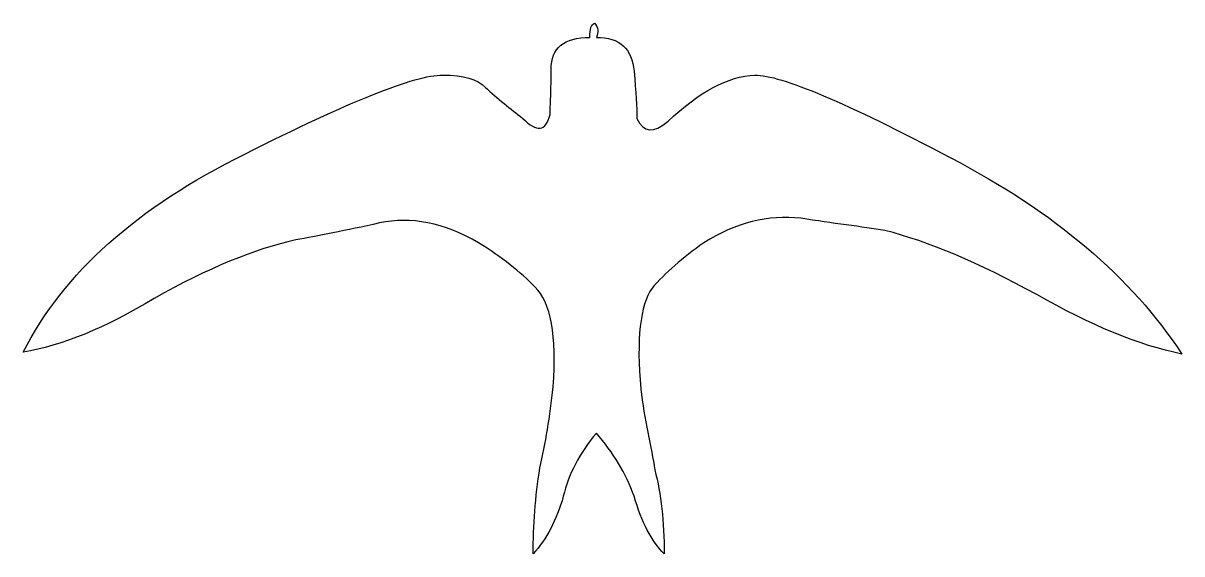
# Model space of a CAD drawing. Header units: centimetres. Extents: x -10 to 10, y -4.6 to 4.6.
import ezdxf

# ---------------------------------------------------------------- set-up
doc = ezdxf.new("R2010")
doc.units = ezdxf.units.CM
doc.header["$MEASUREMENT"] = 0
doc.layers.add('Camada 1', color=7, linetype='Continuous')

msp = doc.modelspace()

# ---------------------------------------------------------------- linework, layer by layer
at = {"layer": 'Camada 1'}
msp.add_open_spline([(0.90439, -3.13671), (0.87283, -2.94322), (0.83298, -2.72563), (0.78313, -2.48475), (0.78313, -2.48475), (0.735, -2.24641), (0.69344, -1.99561), (0.66108, -1.73481), (0.66108, -1.73481), (0.58551, -0.87862), (0.64944, -0.29728), (0.85624, 0.00752), (0.85624, 0.00752), (1.08463, 0.26911), (1.38276, 0.52989), (1.75315, 0.79066), (1.75315, 0.79066), (2.30375, 1.13782), (2.86517, 1.27815), (3.42989, 1.21421), (3.42989, 1.21421), (3.70146, 1.17103), (3.96303, 1.13282), (4.21303, 1.09959), (4.21303, 1.09959), (4.46216, 1.0672), (4.68555, 1.03315), (4.87991, 1.00243), (4.87991, 1.00243), (5.62815, 0.8164), (6.50347, 0.44847), (7.50505, -0.10543), (7.50505, -0.10543), (8.43686, -0.63859), (9.27231, -0.97993), (10.01309, -1.13355), (10.01309, -1.13355), (9.14444, 0.19355), (7.81398, 1.323), (6.02016, 2.25812), (6.02016, 2.25812), (4.21636, 3.21234), (3.08691, 3.68986), (2.63183, 3.68986), (2.63183, 3.68986), (2.17505, 3.66827), (1.6751, 3.40168), (1.13363, 2.89344), (1.13363, 2.89344), (0.88116, 2.67585), (0.70426, 2.69246), (0.59467, 2.94077), (0.59467, 2.94077), (0.59467, 3.12431), (0.57885, 3.3967), (0.54564, 3.75463), (0.54564, 3.75463), (0.51241, 4.14661), (0.29651, 4.34177), (-0.10545, 4.34177), (-0.10545, 4.34177), (-0.06391, 4.4298), (-0.07389, 4.51036), (-0.13784, 4.58675), (-0.13784, 4.58675), (-0.19224, 4.56519), (-0.21965, 4.48462), (-0.21965, 4.34177), (-0.21965, 4.34177), (-0.66518, 4.34177), (-0.8882, 4.15741), (-0.8882, 3.78951), (-0.8882, 3.78951), (-0.8882, 3.61428), (-0.89108, 3.45981), (-0.89442, 3.32527), (-0.89442, 3.32527), (-0.90191, 3.18742), (-0.90397, 3.08193), (-0.90397, 3.00637), (-0.90397, 3.00637), (-0.98078, 2.71321), (-1.13733, 2.69247), (-1.37691, 2.94078), (-1.37691, 2.94078), (-1.59366, 3.10522), (-1.81128, 3.28294), (-2.02802, 3.47976), (-2.02802, 3.47976), (-2.15883, 3.61845), (-2.40341, 3.68987), (-2.76219, 3.68987), (-2.76219, 3.68987), (-3.24095, 3.68987), (-4.37953, 3.23394), (-6.18294, 2.3229), (-6.18294, 2.3229), (-8.03988, 1.40933), (-9.31716, 0.26908), (-10.01309, -1.09874), (-10.01309, -1.09874), (-9.34954, -0.99158), (-8.5963, -0.68266), (-7.7463, -0.17106), (-7.7463, -0.17106), (-6.82447, 0.34964), (-6.01058, 0.686), (-5.30176, 0.83878), (-5.30176, 0.83878), (-5.11949, 0.87283), (-4.90481, 0.9127), (-4.65898, 0.96171), (-4.65898, 0.96171), (-4.41525, 1.01071), (-4.14616, 1.06717), (-3.85383, 1.13279), (-3.85383, 1.13279), (-3.31112, 1.25071), (-2.74057, 1.13776), (-2.14221, 0.79063), (-2.14221, 0.79063), (-1.7411, 0.53901), (-1.41471, 0.28488), (-1.16555, 0.02411), (-1.16555, 0.02411), (-0.89274, -0.23502), (-0.78976, -0.81134), (-0.85329, -1.70246), (-0.85329, -1.70246), (-0.90936, -2.21237), (-0.9845, -2.67994), (-1.08332, -3.10266), (-1.08332, -3.10266), (-1.15973, -3.60262), (-1.19751, -4.09673), (-1.19751, -4.58673), (-1.19751, -4.58673), (-0.96915, -4.3376), (-0.79473, -4.00623), (-0.67721, -3.59182), (-0.67721, -3.59182), (-0.58961, -3.2131), (-0.39818, -2.84932), (-0.10545, -2.50139), (-0.10545, -2.50139), (0.18856, -2.83855), (0.4053, -3.20148), (0.54564, -3.59182), (0.54564, -3.59182), (0.67685, -4.03862), (0.84957, -4.36911), (1.06719, -4.58673), (1.06719, -4.58673), (1.06719, -4.58673), (1.06719, -4.58673), (1.06719, -4.58673), (1.06719, -4.58673), (1.06719, -4.58673), (1.06719, -4.58673), (1.06719, -4.58673), (1.06719, -4.58673), (1.06716, -4.03278), (1.01234, -3.54949), (0.90439, -3.13671), (0.90439, -3.13671), (0.90439, -3.13671), (0.90439, -3.13671), (0.90439, -3.13671)], degree=3, knots=[0, 0, 0, 0, 0.02325581, 0.02325581, 0.02325581, 0.02325581, 0.04651163, 0.04651163, 0.04651163, 0.04651163, 0.06976744, 0.06976744, 0.06976744, 0.06976744, 0.09302326, 0.09302326, 0.09302326, 0.09302326, 0.11627907, 0.11627907, 0.11627907, 0.11627907, 0.13953488, 0.13953488, 0.13953488, 0.13953488, 0.1627907, 0.1627907, 0.1627907, 0.1627907, 0.18604651, 0.18604651, 0.18604651, 0.18604651, 0.20930233, 0.20930233, 0.20930233, 0.20930233, 0.23255814, 0.23255814, 0.23255814, 0.23255814, 0.25581395, 0.25581395, 0.25581395, 0.25581395, 0.27906977, 0.27906977, 0.27906977, 0.27906977, 0.30232558, 0.30232558, 0.30232558, 0.30232558, 0.3255814, 0.3255814, 0.3255814, 0.3255814, 0.34883721, 0.34883721, 0.34883721, 0.34883721, 0.37209302, 0.37209302, 0.37209302, 0.37209302, 0.39534884, 0.39534884, 0.39534884, 0.39534884, 0.41860465, 0.41860465, 0.41860465, 0.41860465, 0.44186047, 0.44186047, 0.44186047, 0.44186047, 0.46511628, 0.46511628, 0.46511628, 0.46511628, 0.48837209, 0.48837209, 0.48837209, 0.48837209, 0.51162791, 0.51162791, 0.51162791, 0.51162791, 0.53488372, 0.53488372, 0.53488372, 0.53488372, 0.55813953, 0.55813953, 0.55813953, 0.55813953, 0.58139535, 0.58139535, 0.58139535, 0.58139535, 0.60465116, 0.60465116, 0.60465116, 0.60465116, 0.62790698, 0.62790698, 0.62790698, 0.62790698, 0.65116279, 0.65116279, 0.65116279, 0.65116279, 0.6744186, 0.6744186, 0.6744186, 0.6744186, 0.69767442, 0.69767442, 0.69767442, 0.69767442, 0.72093023, 0.72093023, 0.72093023, 0.72093023, 0.74418605, 0.74418605, 0.74418605, 0.74418605, 0.76744186, 0.76744186, 0.76744186, 0.76744186, 0.79069767, 0.79069767, 0.79069767, 0.79069767, 0.81395349, 0.81395349, 0.81395349, 0.81395349, 0.8372093, 0.8372093, 0.8372093, 0.8372093, 0.86046512, 0.86046512, 0.86046512, 0.86046512, 0.88372093, 0.88372093, 0.88372093, 0.88372093, 0.90697674, 0.90697674, 0.90697674, 0.90697674, 0.93023256, 0.93023256, 0.93023256, 0.93023256, 0.95348837, 0.95348837, 0.95348837, 0.95348837, 1, 1, 1, 1], dxfattribs=at)

doc.saveas('drawing.dxf')
